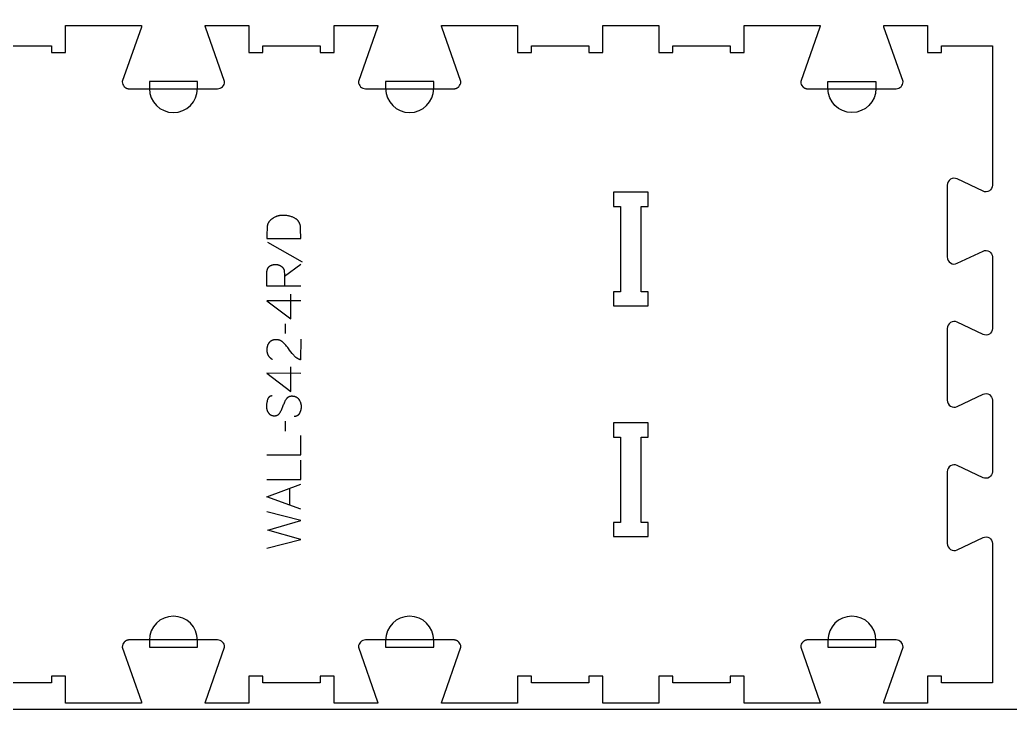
# Model space of a CAD drawing. Extents: x 0 to 4485, y 0 to 10771.
# Drawn here: x 1609 to 2485, y 5669 to 6279 of the extents above; entities that cross this region are included whole.
import ezdxf

# ---------------------------------------------------------------- set-up
doc = ezdxf.new("R2010")
doc.units = 0
for name, color, linetype in [('0_SHEET_SPRUCEPLY_2440X122', 1, 'CONTINUOUS'), ('1_ANYTOOL_1MMDEEP_LABELS_S', 2, 'CONTINUOUS'), ('3_ANYTOOL_CUTTHROUGH_INSID', 4, 'CONTINUOUS'), ('4_ANYTOOL_CUTTHROUGH_OUTSI', 5, 'CONTINUOUS'), ('5_ANYTOOL_HALF_MILL_9MM_IN', 3, 'CONTINUOUS')]:
    doc.layers.add(name, color=color, linetype=linetype)

msp = doc.modelspace()

# ---------------------------------------------------------------- linework, layer by layer
at = {"layer": '0_SHEET_SPRUCEPLY_2440X122'}
msp.add_lwpolyline([(371.7, 6889.42), (371.7, 5669.42), (2811.7, 5669.42), (2811.7, 6889.42)], close=True, dxfattribs=at)
at = {"layer": '1_ANYTOOL_1MMDEEP_LABELS_S', "color": 2}
msp.add_lwpolyline([(1827.83, 6085.83), (1857.83, 6085.83), (1857.75, 6094.36), (1857.74, 6094.77), (1857.72, 6095.17), (1857.69, 6095.57), (1857.65, 6095.96), (1857.6, 6096.34), (1857.55, 6096.71), (1857.48, 6097.07), (1857.4, 6097.43), (1857.32, 6097.78), (1857.22, 6098.12), (1857.12, 6098.45), (1857, 6098.77), (1856.88, 6099.09), (1856.81, 6099.25), (1856.75, 6099.4), (1856.68, 6099.55), (1856.6, 6099.7), (1856.53, 6099.85), (1856.45, 6099.99), (1856.37, 6100.14), (1856.29, 6100.28), (1856.21, 6100.42), (1856.12, 6100.56), (1856.03, 6100.69), (1855.94, 6100.83), (1855.85, 6100.96), (1855.75, 6101.09), (1855.65, 6101.22), (1855.55, 6101.34), (1855.45, 6101.47), (1855.34, 6101.59), (1855.23, 6101.71), (1855.12, 6101.83), (1855.01, 6101.94), (1854.9, 6102.06), (1854.78, 6102.17), (1854.66, 6102.28), (1854.54, 6102.39), (1854.41, 6102.49), (1854.29, 6102.6), (1854.16, 6102.7), (1854.02, 6102.8), (1853.89, 6102.9), (1853.75, 6103), (1853.62, 6103.09), (1853.33, 6103.27), (1853.04, 6103.45), (1852.73, 6103.62), (1852.12, 6103.93), (1851.49, 6104.23), (1850.86, 6104.5), (1850.22, 6104.76), (1849.58, 6104.99), (1848.94, 6105.21), (1848.28, 6105.4), (1847.62, 6105.58), (1846.96, 6105.73), (1846.29, 6105.86), (1845.61, 6105.97), (1844.93, 6106.07), (1844.24, 6106.14), (1843.55, 6106.19), (1842.85, 6106.22), (1842.15, 6106.23), (1841.55, 6106.22), (1840.96, 6106.19), (1840.38, 6106.14), (1839.8, 6106.07), (1839.22, 6105.99), (1838.94, 6105.94), (1838.66, 6105.88), (1838.38, 6105.82), (1838.1, 6105.75), (1837.82, 6105.68), (1837.54, 6105.61), (1837.27, 6105.53), (1836.99, 6105.44), (1836.72, 6105.35), (1836.45, 6105.26), (1836.18, 6105.16), (1835.91, 6105.05), (1835.65, 6104.95), (1835.38, 6104.83), (1834.86, 6104.59), (1834.34, 6104.33), (1833.83, 6104.04), (1833.32, 6103.74), (1833.01, 6103.55), (1832.72, 6103.35), (1832.43, 6103.15), (1832.15, 6102.95), (1831.88, 6102.74), (1831.62, 6102.53), (1831.37, 6102.31), (1831.13, 6102.09), (1830.9, 6101.87), (1830.68, 6101.65), (1830.46, 6101.42), (1830.26, 6101.19), (1830.06, 6100.95), (1829.88, 6100.71), (1829.7, 6100.47), (1829.53, 6100.22), (1829.37, 6099.98), (1829.23, 6099.72), (1829.09, 6099.47), (1828.96, 6099.21), (1828.83, 6098.95), (1828.72, 6098.68), (1828.62, 6098.41), (1828.53, 6098.14), (1828.44, 6097.86), (1828.37, 6097.58), (1828.3, 6097.3), (1828.25, 6097.01), (1828.2, 6096.73), (1828.16, 6096.43), (1828.13, 6096.14), (1828.11, 6095.84), (1828.01, 6093.4), (1827.93, 6090.92), (1827.87, 6088.4)], close=True, dxfattribs=at)
for points in [[(1828.31, 6082.4), (1859.08, 6065.22)], [(1857.83, 6043.44), (1827.83, 6043.44), (1827.83, 6054.8), (1827.84, 6055.29), (1827.86, 6055.77), (1827.88, 6056), (1827.9, 6056.23), (1827.93, 6056.45), (1827.96, 6056.67), (1827.99, 6056.89), (1828.03, 6057.1), (1828.07, 6057.31), (1828.11, 6057.51), (1828.16, 6057.71), (1828.21, 6057.91), (1828.26, 6058.1), (1828.32, 6058.29), (1828.39, 6058.47), (1828.45, 6058.65), (1828.53, 6058.83), (1828.6, 6059), (1828.68, 6059.17), (1828.76, 6059.34), (1828.85, 6059.5), (1828.94, 6059.66), (1829.03, 6059.81), (1829.13, 6059.96), (1829.23, 6060.11), (1829.34, 6060.25), (1829.44, 6060.39), (1829.56, 6060.52), (1829.67, 6060.65), (1829.79, 6060.78), (1829.92, 6060.9), (1830.05, 6061.02), (1830.18, 6061.14), (1830.32, 6061.25), (1830.46, 6061.35), (1830.6, 6061.46), (1830.75, 6061.56), (1830.9, 6061.65), (1831.05, 6061.74), (1831.21, 6061.83), (1831.37, 6061.91), (1831.54, 6061.99), (1831.71, 6062.07), (1831.89, 6062.14), (1832.06, 6062.21), (1832.25, 6062.27), (1832.43, 6062.33), (1832.62, 6062.39), (1832.81, 6062.44), (1833.01, 6062.49), (1833.21, 6062.54), (1833.42, 6062.58), (1833.63, 6062.61), (1833.84, 6062.65), (1834.06, 6062.68), (1834.28, 6062.7), (1834.5, 6062.72), (1834.73, 6062.74), (1835.19, 6062.76), (1835.68, 6062.77), (1835.85, 6062.77), (1836.03, 6062.77), (1836.2, 6062.76), (1836.38, 6062.74), (1836.55, 6062.73), (1836.72, 6062.71), (1836.89, 6062.69), (1837.06, 6062.66), (1837.23, 6062.63), (1837.4, 6062.6), (1837.57, 6062.56), (1837.73, 6062.52), (1837.9, 6062.48), (1838.06, 6062.43), (1838.23, 6062.38), (1838.39, 6062.33), (1838.55, 6062.27), (1838.71, 6062.21), (1838.87, 6062.15), (1839.03, 6062.08), (1839.19, 6062.01), (1839.34, 6061.93), (1839.5, 6061.85), (1839.65, 6061.77), (1839.81, 6061.69), (1839.96, 6061.6), (1840.11, 6061.51), (1840.27, 6061.41), (1840.42, 6061.31), (1840.57, 6061.21), (1840.71, 6061.1), (1840.86, 6060.99), (1841.01, 6060.88), (1841.15, 6060.77), (1841.28, 6060.65), (1841.42, 6060.53), (1841.54, 6060.41), (1841.67, 6060.28), (1841.79, 6060.16), (1841.9, 6060.03), (1842.01, 6059.9), (1842.11, 6059.76), (1842.21, 6059.63), (1842.31, 6059.49), (1842.4, 6059.35), (1842.49, 6059.2), (1842.57, 6059.06), (1842.65, 6058.91), (1842.73, 6058.76), (1842.8, 6058.61), (1842.86, 6058.45), (1842.92, 6058.29), (1842.98, 6058.13), (1843.03, 6057.97), (1843.08, 6057.81), (1843.12, 6057.64), (1843.16, 6057.47), (1843.19, 6057.3), (1843.22, 6057.12), (1843.25, 6056.95), (1843.27, 6056.77), (1843.29, 6056.59), (1843.3, 6056.4), (1843.37, 6054.48), (1843.39, 6052.44), (1843.39, 6043.49)], [(1843.39, 6052.44), (1857.88, 6062.9)], [(1849.18, 6014.69), (1849.18, 6036.46)], [(1857.83, 6030.67), (1827.79, 6030.72), (1849.18, 6014.69)], [(1843.95, 6010.4), (1844.03, 6001.62)], [(1857.79, 5996.69), (1857.75, 5978.39), (1857.29, 5978.53), (1857.07, 5978.61), (1856.85, 5978.69), (1856.63, 5978.78), (1856.41, 5978.87), (1856.19, 5978.96), (1855.98, 5979.06), (1855.77, 5979.16), (1855.56, 5979.26), (1855.36, 5979.37), (1855.16, 5979.48), (1854.96, 5979.59), (1854.76, 5979.71), (1854.56, 5979.83), (1854.37, 5979.96), (1854.18, 5980.08), (1853.99, 5980.22), (1853.8, 5980.35), (1853.62, 5980.49), (1853.44, 5980.63), (1853.26, 5980.78), (1853.08, 5980.93), (1852.91, 5981.08), (1852.73, 5981.24), (1852.57, 5981.4), (1852.4, 5981.56), (1852.23, 5981.73), (1852.07, 5981.9), (1851.91, 5982.08), (1851.6, 5982.44), (1850.38, 5983.91), (1849.19, 5985.4), (1848.03, 5986.91), (1846.91, 5988.44), (1846.34, 5989.19), (1845.78, 5989.92), (1845.2, 5990.64), (1844.61, 5991.32), (1844.02, 5991.99), (1843.42, 5992.64), (1842.81, 5993.26), (1842.19, 5993.86), (1842.03, 5994), (1841.88, 5994.14), (1841.71, 5994.28), (1841.55, 5994.41), (1841.39, 5994.54), (1841.22, 5994.66), (1841.05, 5994.78), (1840.88, 5994.89), (1840.7, 5995), (1840.52, 5995.1), (1840.35, 5995.2), (1840.16, 5995.29), (1839.98, 5995.38), (1839.79, 5995.47), (1839.61, 5995.55), (1839.42, 5995.63), (1839.22, 5995.7), (1839.03, 5995.76), (1838.83, 5995.83), (1838.63, 5995.88), (1838.43, 5995.94), (1838.23, 5995.99), (1838.02, 5996.03), (1837.81, 5996.07), (1837.6, 5996.1), (1837.39, 5996.13), (1837.17, 5996.16), (1836.96, 5996.18), (1836.74, 5996.19), (1836.51, 5996.21), (1836.29, 5996.21), (1836.06, 5996.22), (1835.81, 5996.21), (1835.57, 5996.21), (1835.32, 5996.19), (1835.09, 5996.18), (1834.85, 5996.15), (1834.62, 5996.13), (1834.39, 5996.09), (1834.17, 5996.06), (1833.95, 5996.02), (1833.73, 5995.97), (1833.52, 5995.92), (1833.31, 5995.86), (1833.11, 5995.8), (1832.91, 5995.73), (1832.71, 5995.66), (1832.52, 5995.58), (1832.33, 5995.5), (1832.14, 5995.42), (1831.96, 5995.32), (1831.78, 5995.23), (1831.61, 5995.13), (1831.43, 5995.02), (1831.27, 5994.91), (1831.1, 5994.79), (1830.95, 5994.67), (1830.79, 5994.55), (1830.64, 5994.42), (1830.49, 5994.28), (1830.34, 5994.14), (1830.2, 5993.99), (1830.07, 5993.84), (1829.93, 5993.69), (1829.8, 5993.53), (1829.68, 5993.37), (1829.56, 5993.2), (1829.44, 5993.03), (1829.33, 5992.86), (1829.22, 5992.69), (1829.12, 5992.52), (1829.02, 5992.34), (1828.92, 5992.16), (1828.83, 5991.98), (1828.74, 5991.79), (1828.65, 5991.6), (1828.57, 5991.41), (1828.5, 5991.22), (1828.43, 5991.02), (1828.36, 5990.83), (1828.3, 5990.63), (1828.24, 5990.42), (1828.18, 5990.22), (1828.13, 5990.01), (1828.08, 5989.8), (1828.04, 5989.58), (1828, 5989.37), (1827.97, 5989.15), (1827.93, 5988.92), (1827.91, 5988.7), (1827.89, 5988.47), (1827.87, 5988.24), (1827.85, 5988.01), (1827.84, 5987.78), (1827.83, 5987.3), (1827.84, 5986.93), (1827.85, 5986.57), (1827.88, 5986.22), (1827.91, 5985.87), (1827.96, 5985.53), (1828.01, 5985.2), (1828.08, 5984.87), (1828.15, 5984.55), (1828.24, 5984.24), (1828.28, 5984.08), (1828.33, 5983.93), (1828.38, 5983.78), (1828.44, 5983.63), (1828.49, 5983.48), (1828.55, 5983.34), (1828.61, 5983.19), (1828.68, 5983.05), (1828.74, 5982.91), (1828.81, 5982.77), (1828.88, 5982.63), (1828.95, 5982.49), (1829.03, 5982.36), (1829.11, 5982.22), (1829.19, 5982.09), (1829.27, 5981.96), (1829.36, 5981.83), (1829.45, 5981.71), (1829.54, 5981.58), (1829.63, 5981.46), (1829.73, 5981.33), (1829.83, 5981.21), (1829.93, 5981.1), (1830.03, 5980.98), (1830.14, 5980.86), (1830.24, 5980.75), (1830.36, 5980.64), (1830.47, 5980.53), (1830.58, 5980.42), (1830.7, 5980.31), (1830.82, 5980.2), (1830.95, 5980.1), (1831.2, 5979.9), (1831.46, 5979.7), (1831.74, 5979.51), (1832.02, 5979.33), (1832.32, 5979.15), (1832.62, 5978.98), (1832.93, 5978.82)], [(1857.83, 5966.47), (1827.79, 5966.52), (1849.18, 5950.49)], [(1849.18, 5950.49), (1849.18, 5972.26)], [(1832.42, 5946.46), (1832.23, 5946.45), (1832.14, 5946.45), (1832.05, 5946.45), (1831.96, 5946.44), (1831.87, 5946.43), (1831.78, 5946.42), (1831.69, 5946.41), (1831.61, 5946.39), (1831.52, 5946.38), (1831.44, 5946.36), (1831.35, 5946.34), (1831.27, 5946.32), (1831.19, 5946.3), (1831.11, 5946.28), (1831.03, 5946.25), (1830.95, 5946.23), (1830.87, 5946.2), (1830.8, 5946.17), (1830.72, 5946.14), (1830.65, 5946.11), (1830.58, 5946.07), (1830.5, 5946.03), (1830.43, 5946), (1830.36, 5945.96), (1830.29, 5945.92), (1830.23, 5945.87), (1830.16, 5945.83), (1830.09, 5945.78), (1830.03, 5945.74), (1829.96, 5945.69), (1829.9, 5945.64), (1829.84, 5945.59), (1829.78, 5945.53), (1829.72, 5945.48), (1829.66, 5945.42), (1829.6, 5945.36), (1829.55, 5945.3), (1829.49, 5945.24), (1829.44, 5945.18), (1829.38, 5945.11), (1829.33, 5945.05), (1829.28, 5944.98), (1829.23, 5944.91), (1829.18, 5944.84), (1829.13, 5944.76), (1829.08, 5944.69), (1829.04, 5944.61), (1828.99, 5944.54), (1828.95, 5944.46), (1828.9, 5944.38), (1828.86, 5944.29), (1828.78, 5944.12), (1828.7, 5943.95), (1828.63, 5943.77), (1828.56, 5943.58), (1828.49, 5943.38), (1828.43, 5943.18), (1828.21, 5942.37), (1828.02, 5941.57), (1827.86, 5940.78), (1827.73, 5940.01), (1827.67, 5939.63), (1827.62, 5939.26), (1827.58, 5938.88), (1827.55, 5938.51), (1827.52, 5938.15), (1827.51, 5937.79), (1827.49, 5937.43), (1827.49, 5937.07), (1827.49, 5936.88), (1827.5, 5936.68), (1827.51, 5936.49), (1827.52, 5936.3), (1827.54, 5936.11), (1827.56, 5935.92), (1827.58, 5935.73), (1827.6, 5935.55), (1827.64, 5935.36), (1827.67, 5935.18), (1827.71, 5935), (1827.75, 5934.82), (1827.79, 5934.64), (1827.84, 5934.46), (1827.89, 5934.28), (1827.95, 5934.1), (1828.01, 5933.93), (1828.07, 5933.76), (1828.13, 5933.58), (1828.2, 5933.41), (1828.28, 5933.24), (1828.35, 5933.07), (1828.43, 5932.91), (1828.52, 5932.74), (1828.6, 5932.58), (1828.69, 5932.41), (1828.79, 5932.25), (1828.89, 5932.09), (1828.99, 5931.93), (1829.09, 5931.77), (1829.2, 5931.61), (1829.31, 5931.46), (1829.43, 5931.31), (1829.55, 5931.16), (1829.67, 5931.01), (1829.79, 5930.88), (1829.92, 5930.74), (1830.05, 5930.61), (1830.18, 5930.49), (1830.32, 5930.37), (1830.46, 5930.26), (1830.6, 5930.15), (1830.75, 5930.04), (1830.9, 5929.94), (1831.05, 5929.85), (1831.21, 5929.76), (1831.36, 5929.67), (1831.53, 5929.59), (1831.69, 5929.52), (1831.86, 5929.45), (1832.03, 5929.38), (1832.2, 5929.32), (1832.38, 5929.27), (1832.56, 5929.22), (1832.74, 5929.17), (1832.92, 5929.13), (1833.11, 5929.09), (1833.31, 5929.06), (1833.5, 5929.03), (1833.7, 5929.01), (1833.9, 5928.99), (1834.1, 5928.98), (1834.31, 5928.97), (1834.52, 5928.97), (1834.73, 5928.98), (1834.95, 5928.98), (1835.15, 5929), (1835.36, 5929.02), (1835.56, 5929.04), (1835.76, 5929.07), (1835.95, 5929.11), (1836.14, 5929.15), (1836.32, 5929.2), (1836.51, 5929.25), (1836.68, 5929.31), (1836.86, 5929.37), (1836.94, 5929.4), (1837.03, 5929.44), (1837.11, 5929.48), (1837.2, 5929.51), (1837.28, 5929.55), (1837.36, 5929.59), (1837.44, 5929.64), (1837.52, 5929.68), (1837.6, 5929.72), (1837.68, 5929.77), (1837.75, 5929.82), (1837.83, 5929.87), (1837.9, 5929.92), (1837.98, 5929.97), (1838.05, 5930.02), (1838.12, 5930.08), (1838.19, 5930.13), (1838.26, 5930.19), (1838.33, 5930.25), (1838.4, 5930.31), (1838.47, 5930.37), (1838.54, 5930.43), (1838.6, 5930.5), (1838.67, 5930.56), (1838.79, 5930.7), (1838.92, 5930.84), (1839.04, 5930.99), (1839.15, 5931.14), (1839.26, 5931.3), (1839.37, 5931.46), (1839.48, 5931.63), (1839.58, 5931.8), (1839.97, 5932.52), (1840.35, 5933.25), (1840.71, 5933.99), (1841.07, 5934.76), (1841.42, 5935.54), (1841.75, 5936.33), (1842.07, 5937.14), (1842.38, 5937.97), (1842.7, 5938.8), (1843.03, 5939.6), (1843.37, 5940.39), (1843.73, 5941.15), (1844.1, 5941.9), (1844.49, 5942.63), (1844.9, 5943.33), (1845.32, 5944.02), (1845.43, 5944.18), (1845.54, 5944.34), (1845.66, 5944.5), (1845.72, 5944.57), (1845.78, 5944.64), (1845.84, 5944.72), (1845.9, 5944.79), (1845.97, 5944.85), (1846.03, 5944.92), (1846.1, 5944.99), (1846.17, 5945.05), (1846.23, 5945.12), (1846.3, 5945.18), (1846.37, 5945.24), (1846.44, 5945.3), (1846.52, 5945.35), (1846.59, 5945.41), (1846.66, 5945.46), (1846.74, 5945.52), (1846.81, 5945.57), (1846.89, 5945.62), (1846.97, 5945.67), (1847.04, 5945.71), (1847.12, 5945.76), (1847.21, 5945.8), (1847.29, 5945.85), (1847.37, 5945.89), (1847.45, 5945.93), (1847.54, 5945.97), (1847.62, 5946), (1847.71, 5946.04), (1847.8, 5946.07), (1847.89, 5946.1), (1847.98, 5946.13), (1848.07, 5946.16), (1848.16, 5946.19), (1848.25, 5946.22), (1848.44, 5946.27), (1848.63, 5946.31), (1848.82, 5946.35), (1849.02, 5946.38), (1849.23, 5946.4), (1849.44, 5946.42), (1849.65, 5946.44), (1849.86, 5946.44), (1850.08, 5946.45), (1850.3, 5946.44), (1850.53, 5946.43), (1850.76, 5946.42), (1850.99, 5946.39), (1851.22, 5946.37), (1851.44, 5946.34), (1851.66, 5946.3), (1851.88, 5946.26), (1852.09, 5946.21), (1852.3, 5946.16), (1852.51, 5946.1), (1852.71, 5946.04), (1852.91, 5945.98), (1853.1, 5945.91), (1853.29, 5945.83), (1853.48, 5945.75), (1853.66, 5945.66), (1853.84, 5945.57), (1854.01, 5945.47), (1854.19, 5945.37), (1854.35, 5945.26), (1854.52, 5945.15), (1854.68, 5945.04), (1854.83, 5944.91), (1854.99, 5944.79), (1855.14, 5944.66), (1855.28, 5944.52), (1855.42, 5944.38), (1855.56, 5944.23), (1855.7, 5944.08), (1855.83, 5943.92), (1855.95, 5943.76), (1856.08, 5943.59), (1856.2, 5943.42), (1856.31, 5943.24), (1856.53, 5942.88), (1856.74, 5942.52), (1856.93, 5942.15), (1857.11, 5941.78), (1857.28, 5941.41), (1857.43, 5941.03), (1857.5, 5940.84), (1857.57, 5940.65), (1857.63, 5940.45), (1857.69, 5940.26), (1857.75, 5940.07), (1857.8, 5939.87), (1857.85, 5939.68), (1857.89, 5939.48), (1857.94, 5939.28), (1857.98, 5939.08), (1858.01, 5938.88), (1858.04, 5938.68), (1858.07, 5938.48), (1858.1, 5938.28), (1858.14, 5937.87), (1858.16, 5937.46), (1858.18, 5937.05), (1858.18, 5936.64), (1858.16, 5936.23), (1858.14, 5935.83), (1858.1, 5935.43), (1858.04, 5935.03), (1857.98, 5934.64), (1857.9, 5934.26), (1857.81, 5933.87), (1857.71, 5933.5), (1857.59, 5933.13), (1857.47, 5932.76), (1857.33, 5932.39), (1857.17, 5932.04), (1857, 5931.68), (1856.83, 5931.33), (1856.63, 5930.99), (1856.53, 5930.82), (1856.43, 5930.65), (1856.32, 5930.5), (1856.21, 5930.34), (1856.1, 5930.2), (1855.99, 5930.05), (1855.87, 5929.92), (1855.75, 5929.79), (1855.62, 5929.66), (1855.5, 5929.54), (1855.37, 5929.43), (1855.23, 5929.32), (1855.17, 5929.26), (1855.1, 5929.21), (1855.03, 5929.16), (1854.96, 5929.11), (1854.89, 5929.06), (1854.82, 5929.02), (1854.75, 5928.97), (1854.67, 5928.93), (1854.6, 5928.89), (1854.53, 5928.85), (1854.45, 5928.81), (1854.38, 5928.77), (1854.3, 5928.73), (1854.22, 5928.7), (1854.14, 5928.66), (1854.07, 5928.63), (1853.99, 5928.6), (1853.91, 5928.57), (1853.83, 5928.54), (1853.74, 5928.51), (1853.58, 5928.46), (1853.41, 5928.42), (1853.24, 5928.38), (1853.07, 5928.34), (1852.89, 5928.31), (1852.71, 5928.29), (1852.53, 5928.27), (1852.34, 5928.25), (1852.15, 5928.25), (1851.96, 5928.24)], [(1843.95, 5924.22), (1844.03, 5915.43)], [(1827.83, 5894.47), (1857.83, 5894.47), (1857.83, 5911.57)], [(1827.83, 5872.66), (1857.83, 5872.66), (1857.83, 5889.76)], [(1857.83, 5846.43), (1827.83, 5857.32), (1857.83, 5868.37)], [(1848.28, 5849.9), (1848.28, 5864.82)], [(1827.83, 5811.72), (1857.83, 5819.43), (1828.73, 5827.87), (1857.83, 5836.36), (1827.83, 5843.86)]]:
    msp.add_lwpolyline(points, dxfattribs=at)
at = {"layer": '3_ANYTOOL_CUTTHROUGH_INSID', "color": 4}
for points in [[(2164.7, 6126.67), (2134.45, 6126.67), (2134.45, 6114.17), (2140.45, 6114.17), (2140.45, 6038.67), (2134.45, 6038.67), (2134.45, 6026.17), (2164.95, 6026.17), (2164.95, 6038.67), (2158.95, 6038.67), (2158.95, 6114.17), (2164.95, 6114.17), (2164.95, 6126.67)], [(2134.7, 5822.17), (2164.95, 5822.17), (2164.95, 5834.67), (2158.95, 5834.67), (2158.95, 5910.17), (2164.95, 5910.17), (2164.95, 5922.67), (2134.45, 5922.67), (2134.45, 5910.17), (2140.45, 5910.17), (2140.45, 5834.67), (2134.45, 5834.67), (2134.45, 5822.17)]]:
    msp.add_lwpolyline(points, close=True, dxfattribs=at)
at = {"layer": '4_ANYTOOL_CUTTHROUGH_OUTSI', "color": 5}
msp.add_lwpolyline([(1586.95, 6256.17), (1637.45, 6256.17), (1637.45, 6250.17), (1649.95, 6250.17), (1649.95, 6274.17), (1717.14, 6274.17), (1717.14, 6274.17, -0.061485), (1716.91, 6272.78), (1700.01, 6224.5), (1700, 6224.46), (1700, 6224.42), (1700, 6224.42, 0.198912), (1701.83, 6220), (1701.93, 6219.9), (1702.04, 6219.8), (1702.16, 6219.7), (1702.27, 6219.6), (1702.39, 6219.5), (1702.51, 6219.41), (1702.64, 6219.32), (1702.76, 6219.23), (1702.89, 6219.15), (1703.02, 6219.07), (1703.16, 6218.99), (1703.29, 6218.91), (1703.43, 6218.84), (1703.57, 6218.77), (1703.71, 6218.71), (1703.85, 6218.65), (1704, 6218.59), (1704.14, 6218.54), (1704.29, 6218.49), (1704.44, 6218.44), (1704.59, 6218.4), (1704.74, 6218.36), (1704.89, 6218.32), (1705.04, 6218.29), (1705.19, 6218.26), (1705.34, 6218.24), (1705.49, 6218.22), (1705.64, 6218.2), (1705.79, 6218.19), (1705.94, 6218.18), (1706.1, 6218.17), (1706.25, 6218.17), (1784.25, 6218.17, 0.414214), (1790.5, 6224.42), (1790.5, 6224.46), (1790.48, 6224.5), (1773.58, 6272.78), (1773.58, 6272.78, -0.061485), (1773.35, 6274.17), (1811.95, 6274.17), (1811.95, 6250.17), (1824.45, 6250.17), (1824.45, 6256.17), (1874.95, 6256.17), (1874.95, 6250.17), (1887.45, 6250.17), (1887.45, 6274.17), (1926.05, 6274.17), (1926.05, 6274.17, -0.061485), (1925.81, 6272.78), (1908.92, 6224.5), (1908.9, 6224.46), (1908.9, 6224.42), (1908.9, 6224.42, 0.414214), (1915.15, 6218.17), (1993.15, 6218.17), (1993.3, 6218.17), (1993.45, 6218.18), (1993.6, 6218.19), (1993.75, 6218.2), (1993.9, 6218.22), (1994.06, 6218.24), (1994.21, 6218.26), (1994.36, 6218.29), (1994.51, 6218.32), (1994.66, 6218.36), (1994.81, 6218.4), (1994.96, 6218.44), (1995.11, 6218.49), (1995.25, 6218.54), (1995.4, 6218.59), (1995.54, 6218.65), (1995.69, 6218.71), (1995.83, 6218.77), (1995.97, 6218.84), (1996.1, 6218.91), (1996.24, 6218.99), (1996.37, 6219.07), (1996.5, 6219.15), (1996.63, 6219.23), (1996.76, 6219.32), (1996.88, 6219.41), (1997.01, 6219.5), (1997.12, 6219.6), (1997.24, 6219.7), (1997.35, 6219.8), (1997.46, 6219.9), (1997.57, 6220, 0.198912), (1999.4, 6224.42), (1999.4, 6224.46), (1999.39, 6224.5), (1982.49, 6272.78), (1982.49, 6272.78, -0.061485), (1982.26, 6274.17), (2049.45, 6274.17), (2049.45, 6250.17), (2061.95, 6250.17), (2061.95, 6256.17), (2112.45, 6256.17), (2112.45, 6250.17), (2124.95, 6250.17), (2124.95, 6274.17), (2174.45, 6274.17), (2174.45, 6250.17), (2186.95, 6250.17), (2186.95, 6256.17), (2237.45, 6256.17), (2237.45, 6250.17), (2249.95, 6250.17), (2249.95, 6274.17), (2299.7, 6274.17), (2317.14, 6274.17), (2317.14, 6274.17, -0.061485), (2316.91, 6272.78), (2300.01, 6224.51), (2300, 6224.47), (2300, 6224.42), (2300, 6224.42, 0.198912), (2301.83, 6220), (2301.93, 6219.9), (2302.04, 6219.8), (2302.16, 6219.7), (2302.27, 6219.6), (2302.39, 6219.5), (2302.51, 6219.41), (2302.64, 6219.32), (2302.76, 6219.23), (2302.89, 6219.15), (2303.02, 6219.07), (2303.16, 6218.99), (2303.29, 6218.91), (2303.43, 6218.84), (2303.57, 6218.77), (2303.71, 6218.71), (2303.85, 6218.65), (2304, 6218.59), (2304.14, 6218.54), (2304.29, 6218.49), (2304.44, 6218.44), (2304.59, 6218.4), (2304.74, 6218.36), (2304.89, 6218.32), (2305.04, 6218.29), (2305.19, 6218.26), (2305.34, 6218.24), (2305.49, 6218.22), (2305.64, 6218.2), (2305.79, 6218.19), (2305.94, 6218.18), (2306.1, 6218.17), (2306.25, 6218.17), (2384.25, 6218.17, 0.414214), (2390.5, 6224.42), (2390.5, 6224.47), (2390.48, 6224.51), (2373.58, 6272.78), (2373.58, 6272.78, -0.061485), (2373.35, 6274.17), (2411.95, 6274.17), (2411.95, 6250.17), (2424.2, 6250.17), (2424.45, 6250.17), (2424.45, 6256.17), (2469.45, 6256.17), (2469.45, 6132.78), (2469.45, 6132.78, -0.257375), (2466.77, 6127.91, -0.257375), (2461.23, 6127.58), (2438.39, 6138.46, 0.551268), (2429.45, 6132.82), (2429.45, 6069.43, 0.551268), (2438.39, 6063.78), (2461.23, 6074.66, -0.257375), (2466.77, 6074.33, -0.257375), (2469.45, 6069.47), (2469.45, 6006.08, -0.551268), (2461.23, 6000.88), (2438.39, 6011.76, 0.551268), (2429.45, 6006.12), (2429.45, 5942.73, 0.257375), (2432.36, 5937.44, 0.257375), (2438.39, 5937.08), (2461.23, 5947.96, -0.551268), (2469.45, 5942.77), (2469.45, 5879.38, -0.257375), (2466.77, 5874.51, -0.257375), (2461.23, 5874.18), (2438.39, 5885.06, 0.551268), (2429.45, 5879.42), (2429.45, 5816.03, 0.257375), (2432.36, 5810.74, 0.257375), (2438.39, 5810.38), (2461.23, 5821.26, -0.551268), (2469.45, 5816.07), (2469.45, 5692.67), (2424.45, 5692.67), (2424.45, 5698.67), (2424.2, 5698.67), (2412.2, 5698.67), (2411.95, 5698.67), (2411.95, 5674.67), (2373.35, 5674.67), (2373.35, 5674.67, -0.061485), (2373.58, 5676.06), (2390.48, 5724.34), (2390.5, 5724.38), (2390.5, 5724.42), (2390.5, 5724.42, 0.414214), (2384.25, 5730.67), (2306.25, 5730.67), (2306.1, 5730.67), (2305.94, 5730.67), (2305.79, 5730.66), (2305.64, 5730.64), (2305.49, 5730.63), (2305.34, 5730.61), (2305.19, 5730.58), (2305.04, 5730.56), (2304.89, 5730.52), (2304.74, 5730.49), (2304.59, 5730.45), (2304.44, 5730.41), (2304.29, 5730.36), (2304.14, 5730.31), (2304, 5730.26), (2303.85, 5730.2), (2303.71, 5730.14), (2303.57, 5730.07), (2303.43, 5730), (2303.29, 5729.93), (2303.16, 5729.86), (2303.02, 5729.78), (2302.89, 5729.7), (2302.76, 5729.61), (2302.64, 5729.53), (2302.51, 5729.44), (2302.39, 5729.34), (2302.27, 5729.25), (2302.16, 5729.15), (2302.04, 5729.05), (2301.93, 5728.95), (2301.83, 5728.84, 0.198912), (2300, 5724.42), (2300, 5724.38), (2300.01, 5724.34), (2316.91, 5676.06), (2316.91, 5676.06, -0.061486), (2317.14, 5674.67), (2299.7, 5674.67), (2249.95, 5674.67), (2249.95, 5698.67), (2237.45, 5698.67), (2237.45, 5692.67), (2186.95, 5692.67), (2186.95, 5698.67), (2174.45, 5698.67), (2174.45, 5674.67), (2124.95, 5674.67), (2124.95, 5698.67), (2112.45, 5698.67), (2112.45, 5692.67), (2061.95, 5692.67), (2061.95, 5698.67), (2049.45, 5698.67), (2049.45, 5674.67), (1982.26, 5674.67), (1982.26, 5674.67, -0.061485), (1982.49, 5676.06), (1999.39, 5724.34), (1999.4, 5724.38), (1999.4, 5724.42), (1999.4, 5724.42, 0.198912), (1997.57, 5728.84), (1997.46, 5728.95), (1997.35, 5729.05), (1997.24, 5729.15), (1997.12, 5729.25), (1997.01, 5729.34), (1996.88, 5729.44), (1996.76, 5729.53), (1996.63, 5729.61), (1996.5, 5729.7), (1996.37, 5729.78), (1996.24, 5729.86), (1996.1, 5729.93), (1995.97, 5730), (1995.83, 5730.07), (1995.69, 5730.14), (1995.54, 5730.2), (1995.4, 5730.25), (1995.25, 5730.31), (1995.11, 5730.36), (1994.96, 5730.41), (1994.81, 5730.45), (1994.66, 5730.49), (1994.51, 5730.52), (1994.36, 5730.55), (1994.21, 5730.58), (1994.06, 5730.61), (1993.9, 5730.63), (1993.75, 5730.64), (1993.6, 5730.66), (1993.45, 5730.67), (1993.3, 5730.67), (1993.15, 5730.67), (1915.15, 5730.67, 0.414214), (1908.9, 5724.42), (1908.9, 5724.38), (1908.92, 5724.34), (1925.81, 5676.06), (1925.81, 5676.06, -0.061485), (1926.05, 5674.67), (1887.45, 5674.67), (1887.45, 5698.67), (1874.95, 5698.67), (1874.95, 5692.67), (1824.45, 5692.67), (1824.45, 5698.67), (1811.95, 5698.67), (1811.95, 5674.67), (1773.35, 5674.67), (1773.35, 5674.67, -0.061485), (1773.58, 5676.06), (1790.48, 5724.34), (1790.5, 5724.38), (1790.5, 5724.42), (1790.5, 5724.42, 0.414214), (1784.25, 5730.67), (1706.25, 5730.67), (1706.1, 5730.67), (1705.94, 5730.67), (1705.79, 5730.66), (1705.64, 5730.64), (1705.49, 5730.63), (1705.34, 5730.61), (1705.19, 5730.58), (1705.04, 5730.55), (1704.89, 5730.52), (1704.74, 5730.49), (1704.59, 5730.45), (1704.44, 5730.41), (1704.29, 5730.36), (1704.14, 5730.31), (1704, 5730.25), (1703.85, 5730.2), (1703.71, 5730.14), (1703.57, 5730.07), (1703.43, 5730), (1703.29, 5729.93), (1703.16, 5729.86), (1703.02, 5729.78), (1702.89, 5729.7), (1702.76, 5729.61), (1702.64, 5729.53), (1702.51, 5729.44), (1702.39, 5729.34), (1702.27, 5729.25), (1702.16, 5729.15), (1702.04, 5729.05), (1701.93, 5728.95), (1701.83, 5728.84, 0.198912), (1700, 5724.42), (1700, 5724.38), (1700.01, 5724.34), (1716.91, 5676.06), (1716.91, 5676.06, -0.061485), (1717.14, 5674.67), (1649.95, 5674.67), (1649.95, 5698.67), (1637.45, 5698.67), (1637.45, 5692.67), (1586.95, 5692.67)], format="xyb", dxfattribs=at)
at = {"layer": '5_ANYTOOL_HALF_MILL_9MM_IN'}
for points in [[(1724, 6218.42, 1), (1766.5, 6218.42), (1766.5, 6218.67), (1766.5, 6224.67), (1724, 6224.67), (1724, 6218.67), (1724, 6218.42)], [(1932.9, 6218.42, 1), (1975.4, 6218.42), (1975.4, 6218.67), (1975.4, 6224.67), (1932.9, 6224.67), (1932.9, 6218.67), (1932.9, 6218.42)], [(2366.5, 6218.42, -1), (2324, 6218.42), (2324, 6218.67), (2324, 6224.67), (2366.5, 6224.67), (2366.5, 6218.67), (2366.5, 6218.42)], [(1766.5, 5730.42, 1), (1724, 5730.42), (1724, 5730.17), (1724, 5724.17), (1766.5, 5724.17), (1766.5, 5730.17), (1766.5, 5730.42)], [(1975.4, 5730.42, 1), (1932.9, 5730.42), (1932.9, 5730.17), (1932.9, 5724.17), (1975.4, 5724.17), (1975.4, 5730.17), (1975.4, 5730.42)], [(2366.5, 5730.42, 1), (2324, 5730.42), (2324, 5730.17), (2324, 5724.17), (2366.5, 5724.17), (2366.5, 5730.17), (2366.5, 5730.42)]]:
    msp.add_lwpolyline(points, format="xyb", close=True, dxfattribs=at)

doc.saveas('drawing.dxf')
